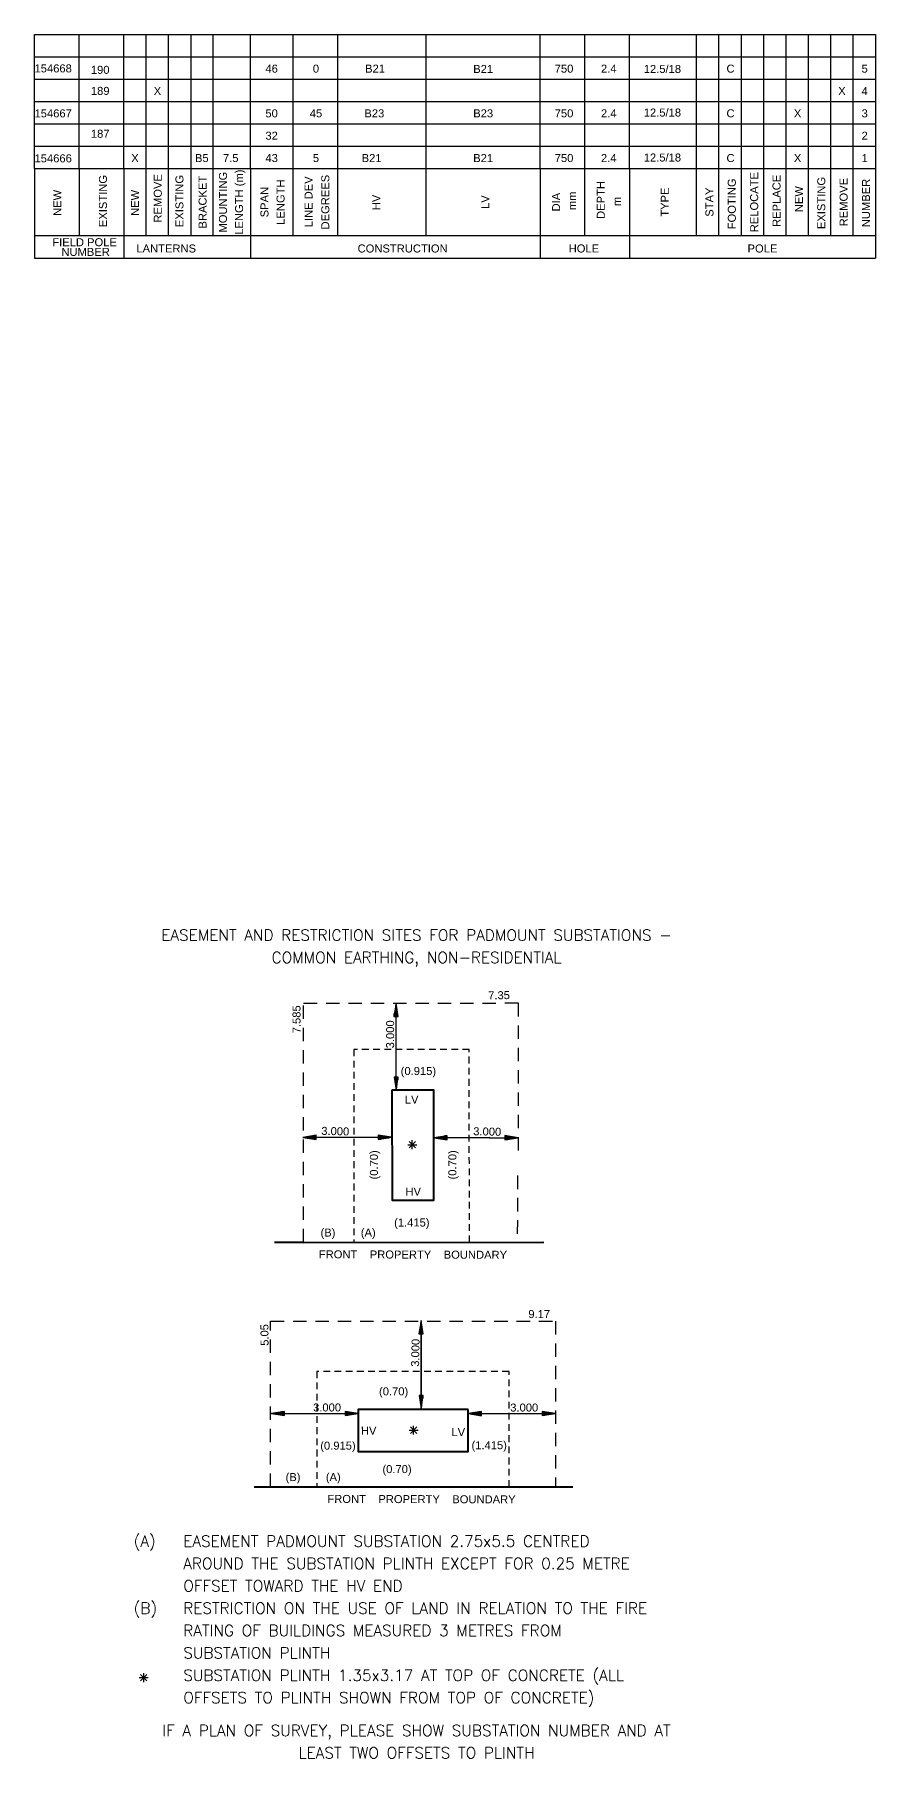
# Model space of a CAD drawing. Header units: metres. Extents: x -898 to 2770, y -622 to 757.
# Drawn here: x -451.2 to -263.1, y 159.7 to 545.3 of the extents above; entities that cross this region are included whole.
import ezdxf
from ezdxf.enums import TextEntityAlignment as Align

# ---------------------------------------------------------------- set-up
doc = ezdxf.new("R2010")
doc.units = ezdxf.units.M
doc.linetypes.add('Dash', pattern=[5, 3, -2])
doc.layers.get('0').update_dxf_attribs({"color": 6})
doc.layers.add('Notes', color=7, linetype='Continuous')
doc.styles.add('Elec', font='romand__.ttf')
doc.styles.get("Standard").update_dxf_attribs({"font": 'arial.ttf'})

# ---------------------------------------------------------------- blocks, each defined once
blk = doc.blocks.new('NOTE_POLE-LEGEND')
for p, q in [((-0.01, 45), (-0.01, 50)), ((0, 50), (188.05, 50)), ((9.99, 45), (9.99, 50)), ((9.99, 45), (9.99, 50)), ((13.05, 50), (188.05, 50)), ((19.99, 45), (19.99, 50)), ((24.99, 45), (24.99, 50)), ((29.99, 45), (29.99, 50)), ((34.99, 45), (34.99, 50)), ((39.92, 45), (39.92, 50)), ((48.32, 45), (48.32, 50)), ((57.85, 45), (57.85, 50)), ((67.85, 45), (67.85, 50)), ((87.49, 50), (87.49, 5.03)), ((113.05, 45), (113.05, 50)), ((123.05, 45), (123.05, 50)), ((133.05, 45), (133.05, 50)), ((148.05, 45), (148.05, 50)), ((153.05, 45), (153.05, 50)), ((158.05, 45), (158.05, 50)), ((163.05, 45), (163.05, 50)), ((168.05, 45), (168.05, 50)), ((173.05, 45), (173.05, 50)), ((178.05, 45), (178.05, 50)), ((183.05, 45), (183.05, 50)), ((188.05, 50), (188.05, 45)), ((-0.01, 40), (-0.01, 45)), ((0.02, 45), (188.05, 45)), ((9.99, 40), (9.99, 45)), ((9.99, 40), (9.99, 45)), ((13.05, 45), (188.05, 45)), ((19.99, 40), (19.99, 45)), ((24.99, 40), (24.99, 45)), ((29.99, 40), (29.99, 45)), ((34.99, 40), (34.99, 45)), ((39.92, 40), (39.92, 45)), ((48.32, 40), (48.32, 45)), ((57.85, 40), (57.85, 45)), ((67.85, 40), (67.85, 45)), ((113.05, 40), (113.05, 45)), ((123.05, 40), (123.05, 45)), ((133.05, 40), (133.05, 45)), ((148.05, 40), (148.05, 45)), ((153.05, 40), (153.05, 45)), ((158.05, 40), (158.05, 45)), ((163.05, 40), (163.05, 45)), ((168.05, 40), (168.05, 45)), ((173.05, 40), (173.05, 45)), ((178.05, 40), (178.05, 45)), ((183.05, 40), (183.05, 45)), ((188.05, 45), (188.05, 40)), ((-0.01, 35), (-0.01, 40)), ((0.02, 40), (188.05, 40)), ((9.99, 35), (9.99, 40)), ((9.99, 35), (9.99, 40)), ((13.05, 40), (188.05, 40)), ((19.99, 35), (19.99, 40)), ((24.99, 35), (24.99, 40)), ((29.99, 35), (29.99, 40)), ((34.99, 35), (34.99, 40)), ((39.92, 35), (39.92, 40)), ((48.32, 35), (48.32, 40)), ((57.85, 35), (57.85, 40)), ((67.85, 35), (67.85, 40)), ((113.05, 35), (113.05, 40)), ((123.05, 35), (123.05, 40)), ((133.05, 35), (133.05, 40)), ((148.05, 35), (148.05, 40)), ((153.05, 35), (153.05, 40)), ((158.05, 35), (158.05, 40)), ((163.05, 35), (163.05, 40)), ((168.05, 35), (168.05, 40)), ((173.05, 35), (173.05, 40)), ((178.05, 35), (178.05, 40)), ((183.05, 35), (183.05, 40)), ((188.05, 40), (188.05, 35)), ((-0.01, 30), (-0.01, 35)), ((0.02, 35), (188.05, 35)), ((9.99, 30), (9.99, 35)), ((9.99, 30), (9.99, 35)), ((13.05, 35), (188.05, 35)), ((19.99, 30), (19.99, 35)), ((24.99, 30), (24.99, 35)), ((29.99, 30), (29.99, 35)), ((34.99, 30), (34.99, 35)), ((39.92, 30), (39.92, 35)), ((48.32, 30), (48.32, 35)), ((57.85, 30), (57.85, 35)), ((67.85, 30), (67.85, 35)), ((113.05, 30), (113.05, 35)), ((123.05, 30), (123.05, 35)), ((133.05, 30), (133.05, 35)), ((148.05, 30), (148.05, 35)), ((153.05, 30), (153.05, 35)), ((158.05, 30), (158.05, 35)), ((163.05, 30), (163.05, 35)), ((168.05, 30), (168.05, 35)), ((173.05, 30), (173.05, 35)), ((178.05, 30), (178.05, 35)), ((183.05, 30), (183.05, 35)), ((188.05, 35), (188.05, 30)), ((-0.01, 25), (-0.01, 30)), ((0.02, 30), (188.05, 30)), ((9.99, 25), (9.99, 30)), ((9.99, 25), (9.99, 30)), ((13.05, 30), (188.05, 30)), ((19.99, 25), (19.99, 30)), ((24.99, 25), (24.99, 30)), ((29.99, 25), (29.99, 30)), ((34.99, 25), (34.99, 30)), ((39.92, 25), (39.92, 30)), ((48.32, 25), (48.32, 30)), ((57.85, 25), (57.85, 30)), ((67.85, 25), (67.85, 30)), ((113.05, 25), (113.05, 30)), ((123.05, 25), (123.05, 30)), ((133.05, 25), (133.05, 30)), ((148.05, 25), (148.05, 30)), ((153.05, 25), (153.05, 30)), ((158.05, 25), (158.05, 30)), ((163.05, 25), (163.05, 30)), ((168.05, 25), (168.05, 30)), ((173.05, 25), (173.05, 30)), ((178.05, 25), (178.05, 30)), ((183.05, 25), (183.05, 30)), ((188.05, 30), (188.05, 25)), ((-0.01, 20), (-0.01, 25)), ((0, 25), (188.05, 25)), ((9.99, 20), (9.99, 25)), ((9.99, 20), (9.99, 25)), ((13.05, 25), (188.05, 25)), ((19.99, 20), (19.99, 25)), ((24.99, 20), (24.99, 25)), ((29.99, 20), (29.99, 25)), ((34.99, 20), (34.99, 25)), ((39.92, 20), (39.92, 25)), ((48.32, 20), (48.32, 25)), ((57.85, 20), (57.85, 25)), ((67.85, 20), (67.85, 25)), ((113.05, 20), (113.05, 25)), ((123.05, 20), (123.05, 25)), ((133.05, 20), (133.05, 25)), ((148.05, 20), (148.05, 25)), ((153.05, 20), (153.05, 25)), ((158.05, 20), (158.05, 25)), ((163.05, 20), (163.05, 25)), ((168.05, 20), (168.05, 25)), ((173.05, 20), (173.05, 25)), ((178.05, 20), (178.05, 25)), ((183.05, 20), (183.05, 25)), ((188.05, 25), (188.05, 20)), ((-0.01, 20), (-0.01, 0)), ((0, 20), (188.05, 20)), ((9.99, 20), (9.99, 5)), ((13.05, 20), (188.05, 20)), ((19.99, 20), (19.99, 0)), ((24.99, 5), (24.99, 20)), ((29.99, 5), (29.99, 20)), ((34.99, 5), (34.99, 20)), ((39.92, 5), (39.92, 20)), ((48.32, 20), (48.32, 0)), ((57.85, 5), (57.85, 20)), ((67.85, 5), (67.85, 20)), ((113.05, 20), (113.05, 0)), ((123.05, 5), (123.05, 20)), ((133.05, 20), (133.05, 0)), ((148.05, 5), (148.05, 20)), ((153.05, 5), (153.05, 20)), ((158.05, 5), (158.05, 20)), ((163.05, 5), (163.05, 20)), ((168.05, 5), (168.05, 20)), ((173.05, 5), (173.05, 20)), ((178.05, 5), (178.05, 20)), ((183.05, 5), (183.05, 20)), ((188.05, 20), (188.05, 0)), ((0, 5), (188.05, 5)), ((0, 0), (188.05, 0))]:
    blk.add_line(p, q)
at = {"color": 7, "lineweight": -3}
for s, p in [('154668', (8.34, 40.98)), ('190', (16.77, 40.66)), ('189', (16.77, 35.95)), ('154667', (8.34, 30.92)), ('187', (16.77, 26.36)), ('154666', (8.34, 20.86))]:
    blk.add_text(s, height=1.79, dxfattribs=at).set_placement(p, align=Align.BOTTOM_RIGHT)
for s, p in [('46', (53.02, 42.36)), ('0', (62.93, 42.36)), ('B21', (76.14, 42.36)), ('B21', (100.32, 42.29)), ('750', (118.4, 42.36)), ('2.4', (128.4, 42.36)), ('12.5/18', (140.4, 42.29)), ('C', (155.63, 42.36)), ('5', (185.63, 42.36)), ('X', (27.49, 37.36)), ('X', (180.54, 37.36)), ('4', (185.63, 37.36)), ('50', (53.02, 32.36)), ('45', (62.93, 32.36)), ('B23', (75.98, 32.36)), ('B23', (100.32, 32.36)), ('750', (118.4, 32.36)), ('2.4', (128.4, 32.36)), ('12.5/18', (140.4, 32.54)), ('C', (155.63, 32.36)), ('X', (170.63, 32.36)), ('3', (185.63, 32.36)), ('32', (53.02, 27.36)), ('2', (185.63, 27.36)), ('X', (22.46, 22.36)), ('B5', (37.4, 22.36)), ('7.5', (43.87, 22.36)), ('43', (53.02, 22.36)), ('5', (62.93, 22.36)), ('B21', (75.37, 22.36)), ('B21', (100.32, 22.36)), ('750', (118.4, 22.36)), ('2.4', (128.4, 22.36)), ('12.5/18', (140.4, 22.48)), ('C', (155.63, 22.36)), ('X', (170.63, 22.36)), ('1', (185.63, 22.36))]:
    blk.add_text(s, height=1.79, dxfattribs=at).set_placement(p, align=Align.MIDDLE_CENTER)
for s, p in [('LENGTH (m)', (47.17, 12.5)), ('EXISTING', (16.73, 12.74)), ('EXISTING', (33.83, 12.74)), ('BRACKET', (39.01, 12.5)), ('MOUNTING', (43.57, 12.5)), ('SPAN', (52.85, 12.5)), ('LENGTH', (56.45, 12.5)), ('LINE DEV', (62.7, 12.57)), ('DEGREES', (66.45, 12.5)), ('DEPTH', (128.05, 12.98)), ('TYPE', (142.35, 12.5)), ('STAY', (152.35, 12.5)), ('FOOTING', (157.35, 12.12)), ('RELOCATE', (162.35, 12.5)), ('REPLACE', (167.35, 12.79)), ('NEW', (172.35, 13.17)), ('EXISTING', (177.35, 12.3)), ('REMOVE', (182.35, 12.5)), ('NUMBER', (187.35, 12.31)), ('HV', (77.83, 12.43)), ('LV', (102.2, 12.5)), ('DIA', (118.05, 12.5))]:
    blk.add_text(s, height=1.79, rotation=90, dxfattribs=at).set_placement(p, align=Align.BOTTOM_CENTER)
for s, p in [('REMOVE', (28.99, 7.93)), ('NEW', (6.53, 9.41)), ('NEW', (23.9, 9.41)), ('mm', (121.65, 10.7)), ('m', (131.65, 11.6))]:
    blk.add_text(s, height=1.79, rotation=90, dxfattribs=at).set_placement(p, align=Align.BOTTOM_LEFT)
for s, p in [('FIELD POLE', (3.97, 2.1)), ('NUMBER', (6, -0.06)), ('LANTERNS', (22.78, 0.7)), ('CONSTRUCTION', (72.24, 0.7)), ('HOLE', (119.44, 0.7)), ('POLE', (159.44, 0.7))]:
    blk.add_text(s, height=1.79, dxfattribs=at).set_placement(p, align=Align.BOTTOM_LEFT)
blk = doc.blocks.new('NOTE_RESTRICT-ZONE')
for p, q in [((58.14, 154.69), (58.14, 155.31)), ((58.3, 154.69), (58.3, 155.86)), ((58.38, 154.69), (58.37, 156.49)), ((58.45, 154.69), (58.45, 157.11)), ((58.55, 138.15), (58.53, 157.66)), ((58.53, 154.69), (58.53, 157.66)), ((58.61, 154.69), (58.61, 157.11)), ((58.69, 154.69), (58.69, 156.49)), ((58.77, 154.69), (58.77, 155.86)), ((58.92, 154.69), (58.92, 155.31)), ((58.16, 141.12), (58.16, 140.5)), ((58.31, 141.12), (58.31, 139.95)), ((58.39, 141.12), (58.39, 139.33)), ((58.47, 141.12), (58.47, 138.7)), ((58.55, 141.12), (58.55, 138.15)), ((58.63, 141.12), (58.63, 138.7)), ((58.7, 141.12), (58.71, 139.33)), ((58.78, 141.12), (58.78, 139.95)), ((58.94, 141.12), (58.94, 140.5)), ((39.75, 127.61), (37.72, 127.61)), ((40.69, 127.61), (37.72, 127.61)), ((40.69, 127.69), (38.27, 127.68)), ((40.69, 127.53), (38.27, 127.53)), ((40.69, 127.76), (38.89, 127.76)), ((40.69, 127.45), (38.9, 127.45)), ((40.69, 127.84), (39.52, 127.84)), ((40.69, 127.37), (39.52, 127.37)), ((40.69, 128), (40.07, 128)), ((54.54, 128.01), (55.16, 128.01)), ((54.54, 127.86), (55.71, 127.86)), ((54.54, 127.78), (56.33, 127.78)), ((54.54, 127.7), (56.96, 127.7)), ((54.54, 127.62), (57.51, 127.63)), ((54.54, 127.55), (56.96, 127.55)), ((54.54, 127.47), (56.33, 127.47)), ((54.54, 127.39), (55.71, 127.39)), ((79.51, 127.55), (66.98, 127.53)), ((69.95, 127.54), (66.98, 127.53)), ((69.95, 127.61), (67.53, 127.61)), ((69.95, 127.46), (67.53, 127.46)), ((69.95, 127.69), (68.15, 127.69)), ((69.95, 127.38), (68.15, 127.38)), ((69.95, 127.77), (68.78, 127.77)), ((69.95, 127.3), (68.78, 127.3)), ((69.95, 127.93), (69.33, 127.93)), ((79.35, 127.55), (85.85, 127.55)), ((82.88, 127.94), (83.51, 127.94)), ((82.88, 127.78), (84.05, 127.79)), ((82.88, 127.71), (84.68, 127.71)), ((82.88, 127.63), (85.3, 127.63)), ((82.88, 127.55), (85.85, 127.55)), ((82.88, 127.47), (85.31, 127.47)), ((82.88, 127.39), (84.68, 127.4)), ((82.88, 127.32), (84.06, 127.32)), ((40.69, 127.22), (40.07, 127.22)), ((54.54, 127.23), (55.16, 127.23)), ((69.95, 127.15), (69.33, 127.14)), ((82.88, 127.16), (83.51, 127.16)), ((63.89, 83.7), (63.89, 84.87)), ((63.97, 83.7), (63.97, 85.49)), ((64.05, 83.7), (64.05, 86.12)), ((64.13, 84.64), (64.12, 86.66)), ((64.13, 83.7), (64.12, 86.66)), ((64.2, 83.7), (64.2, 86.12)), ((64.28, 83.7), (64.28, 85.49)), ((64.36, 83.7), (64.36, 84.87)), ((63.74, 83.7), (63.74, 84.32)), ((64.52, 83.7), (64.52, 84.32)), ((63.75, 69.85), (63.75, 69.23)), ((63.91, 69.85), (63.91, 68.68)), ((63.98, 69.85), (63.99, 68.05)), ((64.06, 69.85), (64.07, 67.43)), ((64.14, 69.85), (64.14, 66.88)), ((64.22, 69.85), (64.22, 67.43)), ((64.3, 69.85), (64.3, 68.06)), ((64.38, 69.85), (64.38, 68.68)), ((64.53, 69.85), (64.53, 69.23)), ((30.58, 65.86), (50.09, 65.88)), ((33.56, 65.86), (30.59, 65.86)), ((33.56, 65.94), (31.13, 65.94)), ((33.56, 65.78), (31.13, 65.78)), ((33.56, 66.02), (31.76, 66.01)), ((33.56, 65.7), (31.76, 65.7)), ((33.56, 66.09), (32.38, 66.09)), ((33.56, 65.63), (32.38, 65.62)), ((33.56, 66.25), (32.93, 66.25)), ((47.12, 66.26), (47.75, 66.27)), ((47.12, 66.11), (48.29, 66.11)), ((47.12, 66.03), (48.92, 66.03)), ((47.12, 65.95), (49.54, 65.96)), ((47.12, 65.87), (50.09, 65.88)), ((47.12, 65.8), (49.54, 65.8)), ((47.12, 65.72), (48.92, 65.72)), ((47.12, 65.64), (48.29, 65.64)), ((74.67, 65.84), (94.18, 65.86)), ((77.64, 65.84), (74.67, 65.84)), ((77.64, 65.92), (75.22, 65.92)), ((77.64, 65.76), (75.22, 65.76)), ((77.64, 66), (75.84, 66)), ((77.64, 65.68), (75.84, 65.68)), ((77.64, 66.08), (76.47, 66.07)), ((77.64, 65.61), (76.47, 65.61)), ((77.64, 66.23), (77.02, 66.23)), ((91.21, 66.25), (91.83, 66.25)), ((91.21, 66.09), (92.38, 66.09)), ((91.21, 66.01), (93, 66.01)), ((91.21, 65.93), (93.63, 65.94)), ((91.21, 65.86), (94.18, 65.86)), ((91.21, 65.78), (93.63, 65.78)), ((91.21, 65.7), (93, 65.7)), ((91.21, 65.62), (92.38, 65.62)), ((33.56, 65.47), (32.93, 65.47)), ((47.12, 65.48), (47.75, 65.48)), ((77.64, 65.45), (77.02, 65.45)), ((91.21, 65.46), (91.83, 65.47))]:
    blk.add_line(p, q)
at = {"color": 0, "lineweight": -3}
for p, q in [((61.16, 125.98), (63.16, 125.98)), ((61.45, 125.28), (62.86, 126.69)), ((62.86, 125.28), (61.45, 126.69)), ((62.16, 124.98), (62.16, 126.98)), ((61.45, 62.13), (63.45, 62.13)), ((61.74, 61.42), (63.16, 62.84)), ((63.16, 61.42), (61.74, 62.84)), ((62.45, 61.13), (62.45, 63.13)), ((2.12, 5.78), (2.12, 7.78)), ((1.12, 6.78), (3.12, 6.78)), ((1.41, 6.07), (2.83, 7.48)), ((2.83, 6.07), (1.41, 7.48))]:
    blk.add_line(p, q, dxfattribs=at)
at = {"color": 7, "linetype": 'Dash', "lineweight": -3}
blk.add_line((85.71, 119.07), (85.64, 104.2), dxfattribs=at)
at = {"color": 7, "lineweight": 40}
for p, q in [((37.87, 104.14), (31.38, 104.14)), ((37.87, 104.14), (91.56, 104.2)), ((26.8, 49.43), (98.08, 49.49))]:
    blk.add_line(p, q, dxfattribs=at)
at = {"color": 7, "linetype": 'Dash', "lineweight": -3}
for points in [[(37.87, 104.14), (37.87, 157.63), (85.82, 157.68), (85.86, 123.13)], [(30.49, 49.44), (30.49, 86.52), (94.15, 86.52), (94.19, 49.49)]]:
    blk.add_lwpolyline(points, dxfattribs=at)
for points in [[(58.53, 157.66), (58.06, 154.69), (59, 154.69)], [(58.55, 138.15), (59.02, 141.12), (58.08, 141.12)], [(37.72, 127.61), (40.69, 127.14), (40.69, 128.08)], [(57.51, 127.63), (54.54, 128.09), (54.54, 127.15)], [(66.98, 127.53), (69.95, 127.07), (69.95, 128)], [(85.85, 127.55), (82.88, 128.02), (82.88, 127.08)], [(64.12, 86.66), (63.66, 83.7), (64.6, 83.7)], [(64.14, 66.88), (64.61, 69.85), (63.67, 69.85)], [(30.59, 65.86), (33.56, 65.39), (33.56, 66.33)], [(50.09, 65.88), (47.12, 66.34), (47.12, 65.41)], [(74.67, 65.84), (77.64, 65.37), (77.64, 66.31)], [(94.18, 65.86), (91.21, 66.32), (91.21, 65.39)]]:
    blk.add_lwpolyline(points, close=True)
at = {"color": 7, "linetype": 'Dash', "lineweight": -3, "ltscale": 0.5}
for points in [[(74.92, 104.18), (74.91, 147.29), (49.12, 147.27), (49.12, 104.34)], [(83.8, 49.48), (83.79, 75.27), (40.85, 75.27), (40.85, 49.44)]]:
    blk.add_lwpolyline(points, dxfattribs=at)
at = {"color": 7, "lineweight": 40}
for points in [[(57.62, 138.15), (57.64, 113.57), (67, 113.57), (67, 138.16)], [(74.66, 66.77), (50.09, 66.75), (50.08, 57.39), (74.67, 57.39)]]:
    blk.add_lwpolyline(points, close=True, dxfattribs=at)
for points in [[(57.51, 127.63, 0), (38.81, 127.61, 0)], [(38.81, 127.61, 0), (38.81, 127.61, 0)], [(64.14, 66.88, 0), (64.12, 85.58, 0)], [(64.12, 85.58, 0), (64.12, 85.58, 0)]]:
    blk.add_polyline3d(points, close=True)
at = {"color": 7, "lineweight": -3}
for s, rotation, p in [('7.35', 0.6783, (81.56, 159.42)), ('7.585', 90.0611, (36.28, 154.03)), ('3.000', 90.0611, (57.2, 150.67)), ('(0.915)', 0.0611, (63.53, 142.47)), ('LV', 0.0611, (62.02, 136.08)), ('3.000', 358.6972, (44.94, 129.01)), ('3.000', 358.6972, (78.92, 128.93)), ('(0.70)', 89.9971, (53.58, 121.47)), ('(0.70)', 89.9971, (71.12, 121.47)), ('HV', 0.0611, (62.37, 115.51)), ('(1.415)', 0.0611, (62.06, 108.58)), ('(B)', 0.0611, (43.31, 106.33)), ('(A)', 0.0611, (52.31, 106.33)), ('FRONT    PROPERTY    BOUNDARY', 359.8365, (62.31, 101.41)), ('9.17', 0.0611, (90.54, 88.1)), ('5.05', 90.6783, (29.11, 83.43)), ('3.000', 88.6972, (62.84, 79.44)), ('(0.70)', 359.9971, (57.99, 70.81)), ('3.000', 0.0611, (43.1, 67.21)), ('3.000', 0.0611, (87.19, 67.19)), ('HV', 0.0611, (52.41, 62.02)), ('LV', 0.0611, (72.45, 61.69)), ('(0.915)', 0.0611, (45.54, 58.67)), ('(1.415)', 0.0611, (79.36, 58.77)), ('(0.70)', 359.9971, (58.75, 53.42)), ('(B)', 0.0611, (35.5, 51.64)), ('(A)', 0.0611, (44.49, 51.64)), ('FRONT    PROPERTY    BOUNDARY', 359.8365, (64.23, 46.7))]:
    blk.add_text(s, height=1.79, rotation=rotation, dxfattribs=at).set_placement(p, align=Align.MIDDLE_CENTER)
at = {"color": 7, "lineweight": -3, "char_height": 2.5, "line_spacing_factor": 1.2, "style": 'Elec'}
for s, insert, width, attachment_point in [('EASEMENT AND RESTRICTION SITES FOR PADMOUNT SUBSTATIONS - COMMON EARTHING, NON-RESIDENTIAL', (63.11, 169.99), 127.8445, 5), ('(A)\\P\\P\\P(B)', (-0.14, 38.56), 114.1531, 1), ('EASEMENT PADMOUNT SUBSTATION 2.75x5.5 CENTRED AROUND THE SUBSTATION PLINTH EXCEPT FOR 0.25 METRE OFFSET TOWARD THE HV END\\PRESTRICTION ON THE USE OF LAND IN RELATION TO THE FIRE RATING OF BUILDINGS MEASURED 3 METRES FROM SUBSTATION PLINTH\\PSUBSTATION PLINTH 1.35x3.17 AT TOP OF CONCRETE (ALL OFFSETS TO PLINTH SHOWN FROM TOP OF CONCRETE)', (10.95, 38.56), 114.1531, 1), ('IF A PLAN OF SURVEY, PLEASE SHOW SUBSTATION NUMBER AND AT LEAST TWO OFFSETS TO PLINTH', (63.11, -7.56), 127.8445, 5)]:
    blk.add_mtext(s, dxfattribs=dict(at, insert=insert, width=width, attachment_point=attachment_point))

msp = doc.modelspace()

# ---------------------------------------------------------------- block references
at = {"layer": 'Notes'}
for name, p in [('NOTE_POLE-LEGEND', (-451.16, 495.31)), ('NOTE_RESTRICT-ZONE', (-428.85, 171))]:
    msp.add_blockref(name, p, dxfattribs=at)

doc.saveas('drawing.dxf')
